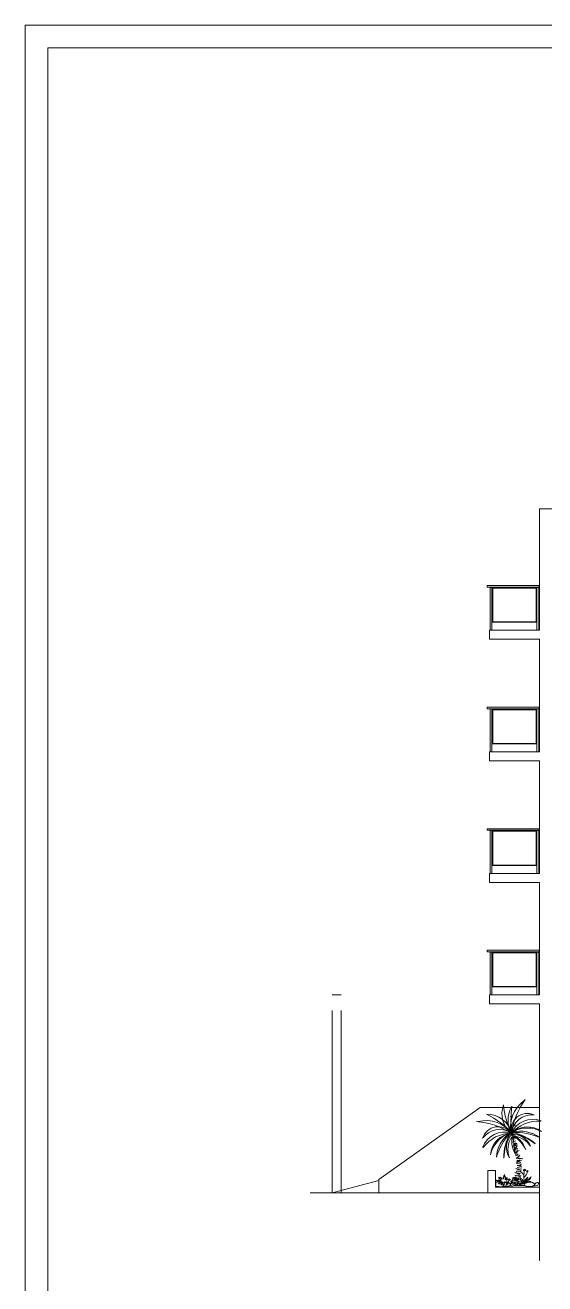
# Model space of a CAD drawing. Header units: metres. Extents: x -2 to 3328848, y -2 to 2725060.
# Drawn here: x 1663573.2 to 1663688.5, y 1363502.9 to 1363782.5 of the extents above; entities that cross this region are included whole.
import ezdxf
from ezdxf.enums import TextEntityAlignment as Align

# ---------------------------------------------------------------- set-up
doc = ezdxf.new("R2010")
doc.units = ezdxf.units.M
doc.linetypes.add('0', pattern=[0])
doc.layers.get('0').update_dxf_attribs({"color": 253, "lineweight": 0})
for name, color, linetype, lineweight in [('arbolesss', 253, 'Continuous', 0), ('CORTE123', 253, 'Continuous', 0), ('ventanas', 253, 'Continuous', 30)]:
    doc.layers.add(name, color=color, linetype=linetype, lineweight=lineweight)
doc.layers.add('CAJETIN', color=7, linetype='Continuous', lineweight=0, true_color=0x000000)
doc.styles.get("Standard").update_dxf_attribs({"font": 'arial.ttf'})

# ---------------------------------------------------------------- blocks, each defined once
blk = doc.blocks.new('*U96')
for points in [[(-594, 0), (0, 0), (0, 420), (-594, 420)], [(-589, 5), (-5, 5), (-5, 415), (-589, 415)]]:
    blk.add_lwpolyline(points, close=True)
at = {"lineweight": 30, "flags": 104}
blk.add_attdef('NOMBRE_PROYECTO', text='', height=5, dxfattribs=at).set_placement((-165, 63.27), align=Align.TOP_LEFT)
for tag, p in [('PROMOTOR', (-133.74, 41.5)), ('SITUACION', (-133.74, 34.5)), ('AUTOR', (-133.74, 27.5)), ('1/X', (-133.74, 20.5)), ('XX/XX/XXXX', (-80.02, 20.5)), ('V.X', (-25.12, 20.5)), ('NOMBRE_PLANO', (-133.74, 13.5)), ('X', (-25.12, 13.48))]:
    blk.add_attdef(tag, text='', height=3.5).set_placement(p, align=Align.MIDDLE_LEFT)

msp = doc.modelspace()

# ---------------------------------------------------------------- linework, layer by layer
for p, q in [((1663687.215, 1363657.617), (1663676.389, 1363657.617)), ((1663676.389, 1363648.098), (1663676.389, 1363657.617)), ((1663676.798, 1363648.098), (1663676.798, 1363657.617)), ((1663686.806, 1363648.098), (1663686.806, 1363657.617)), ((1663687.215, 1363648.098), (1663687.215, 1363657.617)), ((1663676.26, 1363646.098), (1663676.26, 1363648.098)), ((1663676.26, 1363648.098), (1663687.383, 1363648.098)), ((1663687.005, 1363648.098), (1663687.383, 1363648.098)), ((1663687.383, 1363646.098), (1663676.26, 1363646.098)), ((1663687.215, 1363630.617), (1663676.389, 1363630.617)), ((1663676.389, 1363621.098), (1663676.389, 1363630.617)), ((1663676.798, 1363621.098), (1663676.798, 1363630.617)), ((1663686.806, 1363621.098), (1663686.806, 1363630.617)), ((1663687.215, 1363621.098), (1663687.215, 1363630.617)), ((1663676.26, 1363619.098), (1663676.26, 1363621.098)), ((1663676.26, 1363621.098), (1663687.383, 1363621.098)), ((1663687.383, 1363619.098), (1663676.26, 1363619.098)), ((1663687.215, 1363603.617), (1663676.389, 1363603.617)), ((1663676.389, 1363594.098), (1663676.389, 1363603.617)), ((1663676.798, 1363594.098), (1663676.798, 1363603.617)), ((1663686.806, 1363594.098), (1663686.806, 1363603.617)), ((1663687.215, 1363594.098), (1663687.215, 1363603.617)), ((1663676.26, 1363592.098), (1663676.26, 1363594.098)), ((1663676.26, 1363594.098), (1663687.383, 1363594.098)), ((1663687.383, 1363592.098), (1663676.26, 1363592.098)), ((1663687.215, 1363576.617), (1663676.389, 1363576.617)), ((1663676.389, 1363567.098), (1663676.389, 1363576.617)), ((1663676.798, 1363567.098), (1663676.798, 1363576.617)), ((1663686.806, 1363567.098), (1663686.806, 1363576.617)), ((1663687.215, 1363567.098), (1663687.215, 1363576.617)), ((1663643.321, 1363567.098), (1663641.321, 1363567.098)), ((1663676.26, 1363565.098), (1663676.26, 1363567.098)), ((1663676.26, 1363567.098), (1663687.383, 1363567.098)), ((1663687.383, 1363565.098), (1663676.26, 1363565.098))]:
    msp.add_line(p, q)
at = {"linetype": 'Continuous'}
msp.add_line((1663651.731, 1363526.098), (1663651.731, 1363523.098), dxfattribs=at)
at = {"ltscale": 0.004}
msp.add_line((1663687.383, 1363524.362), (1663677.602, 1363524.362), dxfattribs=at)
for points in [[(1663687.302, 1363658.015), (1663675.754, 1363658.015), (1663675.754, 1363657.671), (1663687.302, 1363657.671)], [(1663687.302, 1363631.015), (1663675.754, 1363631.015), (1663675.754, 1363630.671), (1663687.302, 1363630.671)], [(1663687.302, 1363604.015), (1663675.754, 1363604.015), (1663675.754, 1363603.671), (1663687.302, 1363603.671)], [(1663687.302, 1363577.015), (1663675.754, 1363577.015), (1663675.754, 1363576.671), (1663687.302, 1363576.671)]]:
    msp.add_lwpolyline(points, close=True)
at = {"layer": 'arbolesss'}
for p, q in [((1663680.832, 1363540.028), (1663681.143, 1363540.124)), ((1663681.01, 1363540.073), (1663681.338, 1363540.174)), ((1663681.045, 1363540.034), (1663681.456, 1363540.137)), ((1663681.088, 1363540.032), (1663681.384, 1363540.024)), ((1663681.537, 1363538.058), (1663681.828, 1363538.033)), ((1663681.553, 1363538.006), (1663682.02, 1363538.149)), ((1663680.88, 1363536.373), (1663681.49, 1363536.787)), ((1663680.883, 1363535.806), (1663681.817, 1363536.092)), ((1663680.979, 1363536.121), (1663681.667, 1363536.412)), ((1663681.203, 1363536.245), (1663681.462, 1363536.324)), ((1663681.226, 1363536.508), (1663681.393, 1363536.495)), ((1663681.253, 1363536.314), (1663681.572, 1363536.472)), ((1663681.302, 1363535.426), (1663681.894, 1363535.681)), ((1663681.307, 1363534.343), (1663682.146, 1363534.69)), ((1663681.385, 1363535.279), (1663682.075, 1363535.434)), ((1663681.472, 1363534.972), (1663682.047, 1363535.231)), ((1663681.497, 1363535.654), (1663681.637, 1363535.754)), ((1663681.561, 1363535.447), (1663681.92, 1363535.386)), ((1663681.501, 1363533.748), (1663682.513, 1363533.783)), ((1663681.523, 1363533.49), (1663682.444, 1363533.532)), ((1663681.644, 1363534.099), (1663682.059, 1363534.227)), ((1663681.672, 1363533.215), (1663682.369, 1363533.3)), ((1663681.692, 1363533.944), (1663682.298, 1363534.186)), ((1663681.727, 1363533.718), (1663682.347, 1363534.149)), ((1663681.727, 1363533.718), (1663682.164, 1363533.713)), ((1663681.755, 1363532.58), (1663682.567, 1363532.688)), ((1663681.807, 1363533.752), (1663682.223, 1363533.879)), ((1663682.552, 1363532.432), (1663681.813, 1363531.963)), ((1663681.84, 1363533.71), (1663682.214, 1363533.836)), ((1663681.878, 1363532.855), (1663682.526, 1363532.939)), ((1663682.39, 1363533.53), (1663681.885, 1363532.692)), ((1663681.95, 1363531.746), (1663682.546, 1363531.685)), ((1663682.498, 1363532.228), (1663682.115, 1363531.961)), ((1663682.834, 1363532.539), (1663682.57, 1363532.364)), ((1663681.965, 1363531.356), (1663682.819, 1363531.573)), ((1663682.201, 1363529.696), (1663683.161, 1363529.511)), ((1663683.031, 1363531.408), (1663682.209, 1363530.767)), ((1663682.26, 1363530.126), (1663683.08, 1363530.124)), ((1663682.262, 1363530.947), (1663683.698, 1363530.642)), ((1663682.86, 1363530.083), (1663682.279, 1363529.833)), ((1663682.411, 1363529.229), (1663683.411, 1363528.929)), ((1663682.425, 1363530.408), (1663683.335, 1363530.307)), ((1663683.071, 1363530.454), (1663682.438, 1363529.828)), ((1663682.447, 1363529.286), (1663683.265, 1363529.2)), ((1663682.449, 1363530.751), (1663683.266, 1363530.69)), ((1663682.451, 1363529.974), (1663683.255, 1363529.865)), ((1663683.33, 1363529.542), (1663683.164, 1363529.127)), ((1663678.254, 1363526.588), (1663678.485, 1363526.473)), ((1663678.335, 1363526.364), (1663678.579, 1363526.198)), ((1663678.579, 1363526.198), (1663678.372, 1363526.21)), ((1663678.372, 1363526.21), (1663678.791, 1363526.062)), ((1663678.485, 1363526.473), (1663678.407, 1363526.625)), ((1663678.407, 1363526.625), (1663678.684, 1363526.419)), ((1663678.684, 1363526.419), (1663678.626, 1363526.572)), ((1663678.626, 1363526.572), (1663678.928, 1363526.243)), ((1663678.928, 1363526.243), (1663678.867, 1363526.478)), ((1663678.867, 1363526.478), (1663679.088, 1363526.126)), ((1663679.088, 1363526.126), (1663679.123, 1363526.292)), ((1663679.28, 1363526.227), (1663679.356, 1363526.137)), ((1663679.293, 1363526.413), (1663679.401, 1363526.304)), ((1663679.401, 1363526.304), (1663679.326, 1363526.631)), ((1663679.326, 1363526.631), (1663679.463, 1363526.544)), ((1663679.463, 1363526.544), (1663679.416, 1363526.955)), ((1663679.416, 1363526.955), (1663679.539, 1363526.712)), ((1663679.539, 1363526.712), (1663679.537, 1363527.022)), ((1663679.537, 1363527.022), (1663679.617, 1363526.819)), ((1663679.617, 1363526.819), (1663679.612, 1363527.201)), ((1663679.651, 1363527.006), (1663679.716, 1363526.678)), ((1663679.772, 1363526.825), (1663679.709, 1363526.347)), ((1663679.709, 1363526.347), (1663679.856, 1363526.529)), ((1663679.716, 1363526.678), (1663679.772, 1363526.825)), ((1663679.821, 1363526.225), (1663679.738, 1363525.991)), ((1663679.856, 1363526.529), (1663679.739, 1363526.121)), ((1663679.854, 1363526.085), (1663680.017, 1363526.381)), ((1663680.247, 1363526.307), (1663679.911, 1363525.942)), ((1663680.011, 1363526.277), (1663680.176, 1363526.532)), ((1663680.017, 1363526.381), (1663680.011, 1363526.277)), ((1663680.017, 1363526.143), (1663680.247, 1363526.307)), ((1663680.176, 1363526.532), (1663680.133, 1363526.334)), ((1663680.291, 1363525.999), (1663680.541, 1363526.195)), ((1663680.496, 1363526.038), (1663680.817, 1363526.258)), ((1663680.541, 1363526.195), (1663680.496, 1363526.038)), ((1663680.741, 1363526.09), (1663680.903, 1363526.179)), ((1663681.325, 1363526.246), (1663681.479, 1363526.096)), ((1663681.512, 1363526.209), (1663681.447, 1363526.534)), ((1663681.577, 1363526.228), (1663682.806, 1363526.006)), ((1663681.623, 1363526.236), (1663681.64, 1363526.534)), ((1663681.681, 1363526.597), (1663682.796, 1363526.336)), ((1663681.747, 1363526.1), (1663681.729, 1363526.359)), ((1663681.839, 1363526.552), (1663682.778, 1363526.375)), ((1663681.911, 1363527.053), (1663682.845, 1363526.801)), ((1663681.968, 1363525.96), (1663681.912, 1363526.255)), ((1663681.912, 1363526.255), (1663682.028, 1363526.133)), ((1663681.928, 1363527.604), (1663683.164, 1363527.436)), ((1663682.009, 1363526.99), (1663682.915, 1363526.813)), ((1663682.02, 1363527.576), (1663682.977, 1363527.306)), ((1663682.028, 1363526.133), (1663682.048, 1363526.566)), ((1663682.041, 1363526.007), (1663682.227, 1363526.179)), ((1663682.048, 1363526.566), (1663682.106, 1363526.784)), ((1663682.115, 1363526.318), (1663682.075, 1363526.178)), ((1663682.08, 1363528.525), (1663683.341, 1363528.135)), ((1663682.106, 1363526.784), (1663682.159, 1363526.57)), ((1663682.11, 1363526.315), (1663682.248, 1363526.574)), ((1663682.13, 1363526.197), (1663682.247, 1363526.418)), ((1663682.154, 1363527.858), (1663683.075, 1363527.788)), ((1663682.301, 1363526.003), (1663682.441, 1363526.217)), ((1663682.34, 1363528.157), (1663683.285, 1363528.203)), ((1663682.39, 1363527.377), (1663683.02, 1363527.181)), ((1663682.397, 1363528.767), (1663683.362, 1363528.604)), ((1663682.682, 1363526.153), (1663682.422, 1363525.956)), ((1663682.441, 1363526.217), (1663682.459, 1363526.143)), ((1663682.459, 1363526.143), (1663682.636, 1363526.374)), ((1663682.492, 1363526.063), (1663682.682, 1363526.153)), ((1663682.5, 1363528.67), (1663683.252, 1363528.567)), ((1663682.623, 1363526.247), (1663682.583, 1363526.107)), ((1663682.636, 1363526.374), (1663682.592, 1363526.164)), ((1663682.668, 1363527.01), (1663683.306, 1363526.869)), ((1663682.786, 1363526.666), (1663683.216, 1363526.607)), ((1663682.822, 1363526.935), (1663683.252, 1363526.876)), ((1663683.022, 1363526.342), (1663682.975, 1363526.455)), ((1663682.975, 1363526.455), (1663683.062, 1363526.416)), ((1663682.977, 1363527.796), (1663683.065, 1363527.805)), ((1663682.991, 1363527.89), (1663683.045, 1363527.874)), ((1663683.01, 1363527.754), (1663683.1, 1363527.815)), ((1663683.093, 1363526.188), (1663683.022, 1363526.342)), ((1663683.029, 1363527.94), (1663683.088, 1363527.889)), ((1663683.034, 1363526.31), (1663683.078, 1363526.357)), ((1663683.368, 1363525.711), (1663683.05, 1363526.192)), ((1663683.062, 1363526.416), (1663683.129, 1363526.361)), ((1663683.088, 1363527.889), (1663683.138, 1363527.98)), ((1663683.169, 1363526.062), (1663683.093, 1363526.188)), ((1663683.25, 1363527.825), (1663683.115, 1363527.789)), ((1663683.129, 1363526.361), (1663683.289, 1363526.282)), ((1663683.139, 1363527.83), (1663683.25, 1363527.825)), ((1663683.154, 1363527.91), (1663683.245, 1363527.949)), ((1663683.245, 1363527.949), (1663683.159, 1363527.884)), ((1663683.159, 1363527.884), (1663683.244, 1363527.856)), ((1663683.269, 1363527.77), (1663683.207, 1363527.798)), ((1663683.323, 1363527.735), (1663683.269, 1363527.77)), ((1663683.289, 1363526.282), (1663683.379, 1363526.185)), ((1663683.386, 1363527.691), (1663683.323, 1363527.735)), ((1663683.379, 1363526.185), (1663683.489, 1363526.125)), ((1663683.442, 1363527.618), (1663683.386, 1363527.691)), ((1663683.507, 1363527.529), (1663683.442, 1363527.618)), ((1663683.557, 1363527.409), (1663683.507, 1363527.529)), ((1663683.597, 1363527.365), (1663683.557, 1363527.409)), ((1663683.668, 1363527.314), (1663683.597, 1363527.365)), ((1663683.753, 1363527.28), (1663683.668, 1363527.314)), ((1663683.824, 1363527.222), (1663683.753, 1363527.28)), ((1663683.765, 1363528.103), (1663683.885, 1363528.086)), ((1663683.791, 1363528.228), (1663683.836, 1363528.185)), ((1663683.895, 1363527.149), (1663683.824, 1363527.222)), ((1663683.885, 1363528.086), (1663683.825, 1363528.136)), ((1663683.85, 1363528.292), (1663683.857, 1363528.23)), ((1663683.857, 1363528.23), (1663683.937, 1363528.331)), ((1663683.889, 1363526.758), (1663683.916, 1363527.219)), ((1663683.904, 1363526.391), (1663683.889, 1363526.758)), ((1663683.9, 1363526.483), (1663683.989, 1363526.578)), ((1663683.961, 1363526.117), (1663683.904, 1363526.391)), ((1663683.916, 1363527.219), (1663683.949, 1363527.542)), ((1663683.928, 1363528.109), (1663683.922, 1363528.038)), ((1663683.941, 1363528.234), (1663684.037, 1363528.353)), ((1663683.949, 1363527.542), (1663683.951, 1363527.638)), ((1663683.95, 1363527.852), (1663683.961, 1363527.959)), ((1663683.962, 1363527.745), (1663683.95, 1363527.852)), ((1663683.951, 1363527.638), (1663683.962, 1363527.745)), ((1663683.959, 1363528.097), (1663684.016, 1363528.016)), ((1663683.961, 1363527.959), (1663683.972, 1363528.066)), ((1663683.989, 1363526.578), (1663684.207, 1363526.863)), ((1663684.016, 1363528.016), (1663684.03, 1363528.091)), ((1663684.037, 1363528.353), (1663684.031, 1363528.29)), ((1663684.093, 1363528.289), (1663684.05, 1363528.371)), ((1663684.078, 1363528.102), (1663684.13, 1363528.025)), ((1663684.13, 1363528.135), (1663684.158, 1363528.11)), ((1663684.145, 1363528.308), (1663684.178, 1363528.372)), ((1663684.182, 1363528.274), (1663684.246, 1363528.33)), ((1663684.197, 1363528.12), (1663684.257, 1363528.061)), ((1663684.207, 1363526.863), (1663684.381, 1363527.1)), ((1663684.33, 1363528.21), (1663684.227, 1363528.139)), ((1663684.246, 1363528.33), (1663684.233, 1363528.21)), ((1663684.233, 1363528.21), (1663684.33, 1363528.21)), ((1663684.257, 1363528.061), (1663684.25, 1363528.127)), ((1663684.285, 1363526.05), (1663684.434, 1363526.271)), ((1663684.381, 1363527.1), (1663684.467, 1363527.242)), ((1663684.434, 1363526.271), (1663684.551, 1363526.369)), ((1663684.448, 1363527.217), (1663684.546, 1363527.426)), ((1663684.5, 1363527.836), (1663684.593, 1363527.849)), ((1663684.51, 1363527.934), (1663684.609, 1363527.889)), ((1663684.598, 1363526.263), (1663684.512, 1363526.11)), ((1663684.546, 1363527.426), (1663684.602, 1363527.551)), ((1663684.551, 1363526.369), (1663684.675, 1363526.496)), ((1663684.557, 1363527.967), (1663684.582, 1363527.902)), ((1663684.582, 1363527.902), (1663684.616, 1363528.022)), ((1663684.68, 1363526.374), (1663684.598, 1363526.263)), ((1663684.602, 1363527.551), (1663684.642, 1363527.697)), ((1663684.642, 1363527.697), (1663684.643, 1363527.857)), ((1663684.654, 1363527.852), (1663684.653, 1363527.776)), ((1663684.686, 1363528.061), (1663684.675, 1363527.985)), ((1663684.675, 1363526.496), (1663684.769, 1363526.628)), ((1663684.741, 1363526.448), (1663684.68, 1363526.374)), ((1663684.697, 1363527.88), (1663684.718, 1363527.81)), ((1663684.707, 1363527.977), (1663684.748, 1363528.054)), ((1663684.718, 1363527.81), (1663684.741, 1363527.89)), ((1663684.769, 1363526.628), (1663684.741, 1363526.448)), ((1663684.748, 1363528.054), (1663684.768, 1363527.998)), ((1663684.752, 1363527.944), (1663684.816, 1363527.889)), ((1663684.768, 1363527.998), (1663684.859, 1363528.037)), ((1663684.816, 1363527.889), (1663684.805, 1363527.959)), ((1663684.883, 1363526.125), (1663685.015, 1363526.216)), ((1663685.015, 1363526.216), (1663685.126, 1363526.299)), ((1663685.126, 1363526.299), (1663685.251, 1363526.39)), ((1663685.287, 1363526.213), (1663685.176, 1363526.122)), ((1663685.251, 1363526.39), (1663685.304, 1363526.493)), ((1663685.347, 1363526.315), (1663685.287, 1363526.213)), ((1663685.304, 1363526.493), (1663685.399, 1363526.611)), ((1663685.407, 1363526.411), (1663685.347, 1363526.315)), ((1663685.399, 1363526.611), (1663685.497, 1363526.679)), ((1663685.459, 1363526.549), (1663685.407, 1363526.411)), ((1663685.497, 1363526.679), (1663685.459, 1363526.549)), ((1663677.65, 1363525.354), (1663677.83, 1363525.454)), ((1663677.65, 1363525.354), (1663677.682, 1363524.574)), ((1663677.682, 1363524.574), (1663678.328, 1363524.508)), ((1663677.693, 1363525.904), (1663677.926, 1363525.758)), ((1663677.745, 1363525.906), (1663678.047, 1363525.835)), ((1663677.926, 1363525.758), (1663677.785, 1363525.68)), ((1663677.785, 1363525.68), (1663678.083, 1363525.713)), ((1663677.83, 1363525.454), (1663678.147, 1363525.559)), ((1663678.047, 1363525.835), (1663677.91, 1363525.912)), ((1663677.91, 1363525.912), (1663678.357, 1363525.827)), ((1663677.944, 1363525.573), (1663678.359, 1363525.786)), ((1663678.083, 1363525.713), (1663677.944, 1363525.573)), ((1663678.147, 1363525.559), (1663678.465, 1363525.663)), ((1663678.757, 1363525.637), (1663678.186, 1363525.211)), ((1663678.186, 1363525.211), (1663678.418, 1363525.334)), ((1663678.357, 1363525.827), (1663678.239, 1363525.947)), ((1663678.239, 1363525.947), (1663678.541, 1363525.876)), ((1663678.28, 1363525.68), (1663678.688, 1363525.81)), ((1663678.328, 1363524.508), (1663678.697, 1363524.477)), ((1663678.337, 1363525.052), (1663678.582, 1363525.382)), ((1663678.418, 1363525.334), (1663678.337, 1363525.052)), ((1663678.339, 1363525.496), (1663678.757, 1363525.637)), ((1663678.465, 1363525.663), (1663678.738, 1363525.721)), ((1663678.541, 1363525.876), (1663678.569, 1363525.939)), ((1663678.569, 1363525.939), (1663678.788, 1363525.886)), ((1663678.791, 1363526.062), (1663678.671, 1363525.974)), ((1663678.671, 1363525.974), (1663678.94, 1363525.965)), ((1663678.691, 1363525.242), (1663679.037, 1363525.607)), ((1663678.754, 1363525.461), (1663678.691, 1363525.242)), ((1663678.697, 1363524.477), (1663679.154, 1363524.542)), ((1663678.972, 1363525.181), (1663678.749, 1363524.821)), ((1663678.749, 1363524.821), (1663678.987, 1363525.058)), ((1663679.218, 1363525.47), (1663678.79, 1363525.091)), ((1663678.79, 1363525.091), (1663678.972, 1363525.181)), ((1663678.923, 1363525.365), (1663679.218, 1363525.47)), ((1663679.037, 1363525.607), (1663678.941, 1363525.438)), ((1663679.112, 1363525.021), (1663679.312, 1363525.432)), ((1663679.114, 1363525.238), (1663679.112, 1363525.021)), ((1663679.154, 1363524.542), (1663679.334, 1363524.641)), ((1663679.154, 1363524.542), (1663679.286, 1363524.521)), ((1663679.244, 1363524.591), (1663679.29, 1363524.593)), ((1663679.312, 1363525.432), (1663679.263, 1363525.131)), ((1663679.27, 1363524.966), (1663679.377, 1363525.125)), ((1663679.286, 1363524.521), (1663679.386, 1363524.535)), ((1663679.377, 1363525.125), (1663679.328, 1363524.803)), ((1663679.328, 1363524.803), (1663679.466, 1363524.715)), ((1663679.334, 1363524.641), (1663679.376, 1363524.735)), ((1663679.386, 1363524.535), (1663679.537, 1363524.511)), ((1663679.444, 1363524.994), (1663679.524, 1363524.801)), ((1663679.519, 1363525.172), (1663679.6, 1363524.969)), ((1663679.537, 1363524.511), (1663679.666, 1363524.547)), ((1663679.6, 1363524.969), (1663679.546, 1363525.535)), ((1663679.546, 1363525.535), (1663679.635, 1363525.363)), ((1663679.635, 1363525.363), (1663679.664, 1363525.664)), ((1663679.666, 1363524.547), (1663679.857, 1363524.534)), ((1663679.773, 1363525.534), (1663679.83, 1363525.392)), ((1663679.857, 1363524.534), (1663680.006, 1363524.55)), ((1663679.889, 1363525.466), (1663680.037, 1363525.131)), ((1663679.928, 1363524.711), (1663679.965, 1363524.943)), ((1663680.209, 1363524.585), (1663679.928, 1363524.711)), ((1663679.965, 1363524.943), (1663680.028, 1363524.992)), ((1663679.987, 1363525.605), (1663680.202, 1363525.396)), ((1663680.006, 1363524.55), (1663680.177, 1363524.547)), ((1663680.028, 1363524.992), (1663680.097, 1363525.025)), ((1663680.036, 1363525.927), (1663680.266, 1363526.101)), ((1663680.037, 1363525.131), (1663680.073, 1363525.267)), ((1663680.073, 1363525.267), (1663680.229, 1363524.974)), ((1663680.097, 1363525.025), (1663680.136, 1363525.047)), ((1663680.177, 1363524.547), (1663680.276, 1363524.571)), ((1663680.202, 1363525.396), (1663680.255, 1363525.332)), ((1663680.71, 1363524.697), (1663680.209, 1363524.585)), ((1663680.237, 1363525.553), (1663680.346, 1363525.402)), ((1663680.255, 1363525.332), (1663680.329, 1363525.235)), ((1663680.276, 1363524.571), (1663680.435, 1363524.608)), ((1663680.278, 1363525.003), (1663680.295, 1363525.083)), ((1663680.295, 1363525.083), (1663680.375, 1363525.097)), ((1663680.346, 1363524.615), (1663680.622, 1363524.602)), ((1663680.361, 1363525.537), (1663680.591, 1363525.474)), ((1663680.375, 1363525.097), (1663680.37, 1363525.197)), ((1663680.516, 1363525.313), (1663680.376, 1363525.297)), ((1663680.385, 1363525.703), (1663680.562, 1363525.669)), ((1663680.481, 1363525.803), (1663680.727, 1363525.898)), ((1663680.636, 1363525.318), (1663680.516, 1363525.313)), ((1663680.622, 1363524.602), (1663680.987, 1363524.663)), ((1663680.79, 1363525.234), (1663680.636, 1363525.318)), ((1663680.727, 1363525.898), (1663680.642, 1363525.779)), ((1663680.652, 1363526.004), (1663680.905, 1363526.117)), ((1663680.837, 1363524.978), (1663680.71, 1363524.697)), ((1663680.833, 1363525.155), (1663680.79, 1363525.234)), ((1663680.837, 1363525.055), (1663680.833, 1363525.155)), ((1663680.837, 1363524.978), (1663680.837, 1363525.055)), ((1663680.892, 1363524.751), (1663680.863, 1363524.655)), ((1663680.892, 1363524.751), (1663680.972, 1363525.03)), ((1663681.253, 1363525.439), (1663680.927, 1363525.233)), ((1663680.927, 1363525.233), (1663681.074, 1363525.283)), ((1663680.958, 1363525.747), (1663681.108, 1363525.716)), ((1663680.972, 1363525.03), (1663681.284, 1363525.272)), ((1663680.987, 1363524.663), (1663681.064, 1363524.654)), ((1663681.007, 1363525.831), (1663681.166, 1363525.748)), ((1663681.025, 1363525.378), (1663681.253, 1363525.439)), ((1663681.039, 1363525.602), (1663681.097, 1363525.634)), ((1663681.064, 1363524.654), (1663681.134, 1363524.646)), ((1663681.096, 1363525.277), (1663681.287, 1363525.351)), ((1663681.123, 1363525.546), (1663681.381, 1363525.586)), ((1663681.381, 1363525.586), (1663681.134, 1363525.457)), ((1663681.134, 1363524.646), (1663681.225, 1363524.64)), ((1663681.166, 1363525.748), (1663681.293, 1363525.754)), ((1663681.508, 1363525.42), (1663681.191, 1363525.315)), ((1663681.225, 1363524.64), (1663681.305, 1363524.643)), ((1663681.265, 1363524.628), (1663681.72, 1363524.738)), ((1663681.284, 1363525.272), (1663681.508, 1363525.42)), ((1663681.293, 1363525.754), (1663681.389, 1363525.772)), ((1663681.308, 1363525.06), (1663682.606, 1363524.938)), ((1663681.34, 1363526.046), (1663681.545, 1363525.95)), ((1663681.411, 1363525.812), (1663682.823, 1363525.73)), ((1663681.444, 1363525.879), (1663681.611, 1363525.789)), ((1663681.505, 1363525.285), (1663681.577, 1363525.373)), ((1663681.521, 1363525.414), (1663682.911, 1363525.171)), ((1663681.577, 1363525.373), (1663681.581, 1363525.184)), ((1663681.581, 1363525.184), (1663681.709, 1363525.338)), ((1663681.72, 1363524.738), (1663681.995, 1363524.75)), ((1663681.839, 1363525.493), (1663681.777, 1363525.364)), ((1663681.803, 1363526.075), (1663681.904, 1363525.85)), ((1663681.846, 1363525.121), (1663681.907, 1363525.28)), ((1663681.867, 1363525.345), (1663681.928, 1363525.489)), ((1663681.884, 1363525.205), (1663681.921, 1363525.436)), ((1663681.959, 1363525.267), (1663681.997, 1363525.083)), ((1663682.015, 1363525.394), (1663681.98, 1363525.117)), ((1663681.995, 1363524.75), (1663682.408, 1363524.766)), ((1663682.016, 1363525.887), (1663682.131, 1363525.981)), ((1663682.02, 1363525.419), (1663682.048, 1363525.293)), ((1663682.048, 1363525.293), (1663682.037, 1363525.196)), ((1663682.056, 1363525.442), (1663682.104, 1363525.37)), ((1663682.131, 1363525.981), (1663682.125, 1363525.773)), ((1663682.171, 1363525.379), (1663682.216, 1363525.268)), ((1663682.233, 1363526.037), (1663682.216, 1363525.91)), ((1663682.567, 1363525.053), (1663682.23, 1363524.99)), ((1663682.293, 1363525.832), (1663682.542, 1363525.946)), ((1663682.3, 1363525.311), (1663682.42, 1363525.092)), ((1663682.347, 1363525.603), (1663682.514, 1363525.535)), ((1663682.408, 1363524.766), (1663683.281, 1363524.756)), ((1663682.411, 1363525.494), (1663682.61, 1363525.368)), ((1663682.542, 1363525.946), (1663682.413, 1363525.829)), ((1663682.453, 1363525.205), (1663682.516, 1363525.119)), ((1663682.685, 1363525.178), (1663682.498, 1363525.2)), ((1663682.523, 1363525.323), (1663682.622, 1363525.143)), ((1663682.589, 1363525.215), (1663683.18, 1363525.134)), ((1663682.609, 1363525.464), (1663682.883, 1363525.522)), ((1663682.662, 1363525.752), (1663683.177, 1363525.518)), ((1663682.713, 1363526.128), (1663683.143, 1363526.07)), ((1663682.782, 1363524.816), (1663682.756, 1363524.788)), ((1663682.756, 1363524.788), (1663682.85, 1363524.814)), ((1663682.826, 1363524.854), (1663682.782, 1363524.816)), ((1663682.856, 1363524.896), (1663682.826, 1363524.854)), ((1663682.85, 1363524.814), (1663682.912, 1363524.848)), ((1663682.916, 1363524.957), (1663682.856, 1363524.896)), ((1663682.883, 1363525.522), (1663683.204, 1363525.535)), ((1663682.889, 1363525.009), (1663683.603, 1363525.022)), ((1663682.912, 1363524.848), (1663682.982, 1363524.887)), ((1663682.964, 1363524.999), (1663682.916, 1363524.957)), ((1663682.982, 1363524.887), (1663682.943, 1363525.002)), ((1663683.03, 1363525.052), (1663682.964, 1363524.999)), ((1663682.982, 1363524.887), (1663683.048, 1363524.931)), ((1663683.104, 1363525.118), (1663683.03, 1363525.052)), ((1663683.048, 1363524.931), (1663683.136, 1363524.979)), ((1663683.16, 1363525.165), (1663683.104, 1363525.118)), ((1663683.136, 1363524.979), (1663683.211, 1363525.018)), ((1663683.235, 1363525.204), (1663683.16, 1363525.165)), ((1663683.23, 1363525.971), (1663683.169, 1363526.062)), ((1663683.204, 1363525.535), (1663683.435, 1363525.498)), ((1663683.211, 1363525.018), (1663683.286, 1363525.062)), ((1663683.298, 1363525.896), (1663683.23, 1363525.971)), ((1663683.283, 1363525.242), (1663683.235, 1363525.204)), ((1663683.281, 1363524.756), (1663683.513, 1363524.719)), ((1663683.409, 1363525.266), (1663683.283, 1363525.242)), ((1663683.286, 1363525.062), (1663683.374, 1363525.106)), ((1663683.388, 1363525.778), (1663683.298, 1363525.896)), ((1663683.374, 1363525.106), (1663683.437, 1363525.131)), ((1663683.45, 1363525.666), (1663683.388, 1363525.778)), ((1663683.516, 1363525.292), (1663683.409, 1363525.266)), ((1663683.435, 1363525.498), (1663683.668, 1363525.416)), ((1663683.437, 1363525.131), (1663683.508, 1363525.152)), ((1663683.518, 1363525.59), (1663683.45, 1363525.666)), ((1663683.489, 1363526.125), (1663683.563, 1363526.042)), ((1663683.508, 1363525.152), (1663683.62, 1363525.175)), ((1663683.513, 1363524.719), (1663683.88, 1363524.734)), ((1663683.619, 1363525.306), (1663683.516, 1363525.292)), ((1663683.568, 1363525.577), (1663683.518, 1363525.59)), ((1663683.563, 1363526.042), (1663683.638, 1363525.959)), ((1663683.643, 1363525.494), (1663683.568, 1363525.577)), ((1663683.686, 1363525.322), (1663683.619, 1363525.306)), ((1663683.62, 1363525.175), (1663683.691, 1363525.196)), ((1663683.627, 1363525.95), (1663683.702, 1363525.88)), ((1663683.666, 1363525.445), (1663683.643, 1363525.494)), ((1663683.659, 1363525.416), (1663683.701, 1363525.399)), ((1663683.739, 1363525.413), (1663683.666, 1363525.445)), ((1663683.762, 1363525.33), (1663683.686, 1363525.322)), ((1663683.691, 1363525.196), (1663683.776, 1363525.213)), ((1663683.701, 1363525.399), (1663683.728, 1363525.387)), ((1663683.702, 1363525.88), (1663683.747, 1363525.798)), ((1663683.728, 1363525.387), (1663683.765, 1363525.361)), ((1663683.784, 1363525.364), (1663683.739, 1363525.413)), ((1663683.747, 1363525.798), (1663683.817, 1363525.71)), ((1663683.866, 1363525.329), (1663683.762, 1363525.33)), ((1663683.765, 1363525.361), (1663683.802, 1363525.336)), ((1663683.776, 1363525.213), (1663683.861, 1363525.234)), ((1663683.857, 1363525.331), (1663683.784, 1363525.364)), ((1663683.817, 1363525.71), (1663683.869, 1363525.634)), ((1663683.893, 1363524.78), (1663683.854, 1363524.729)), ((1663683.909, 1363525.276), (1663683.857, 1363525.331)), ((1663683.861, 1363525.234), (1663683.954, 1363525.256)), ((1663683.869, 1363525.634), (1663683.927, 1363525.54)), ((1663683.88, 1363524.734), (1663684.111, 1363524.698)), ((1663683.926, 1363524.836), (1663683.893, 1363524.78)), ((1663683.901, 1363525.227), (1663683.92, 1363525.205)), ((1663683.975, 1363525.25), (1663683.909, 1363525.276)), ((1663683.92, 1363525.205), (1663683.94, 1363525.161)), ((1663683.961, 1363524.878), (1663683.926, 1363524.836)), ((1663683.927, 1363525.54), (1663683.984, 1363525.476)), ((1663683.94, 1363525.161), (1663683.952, 1363525.103)), ((1663683.952, 1363525.103), (1663683.962, 1363525.058)), ((1663683.974, 1363525.796), (1663683.961, 1363526.117)), ((1663683.972, 1363524.932), (1663683.961, 1363524.878)), ((1663683.962, 1363525.058), (1663683.978, 1363525)), ((1663683.967, 1363525.801), (1663683.991, 1363525.731)), ((1663683.978, 1363525), (1663683.972, 1363524.932)), ((1663683.984, 1363525.476), (1663684.016, 1363525.435)), ((1663683.991, 1363525.731), (1663684.001, 1363525.645)), ((1663683.995, 1363525.249), (1663684.042, 1363525.219)), ((1663684.001, 1363525.645), (1663684.019, 1363525.56)), ((1663684.06, 1363524.834), (1663684.001, 1363525.153)), ((1663684.004, 1363525.145), (1663684.042, 1363525.197)), ((1663684.016, 1363525.435), (1663684.047, 1363525.4)), ((1663684.019, 1363525.56), (1663684.028, 1363525.51)), ((1663684.024, 1363525.513), (1663684.02, 1363525.477)), ((1663684.02, 1363525.477), (1663684.021, 1363525.447)), ((1663684.042, 1363525.532), (1663684.1, 1363525.685)), ((1663684.042, 1363525.197), (1663684.085, 1363525.253)), ((1663684.047, 1363525.4), (1663684.085, 1363525.353)), ((1663684.059, 1363525.394), (1663684.1, 1363525.438)), ((1663684.205, 1363524.656), (1663684.06, 1363524.834)), ((1663684.085, 1363525.353), (1663684.155, 1363525.277)), ((1663684.085, 1363525.253), (1663684.143, 1363525.273)), ((1663684.091, 1363525.359), (1663684.144, 1363525.392)), ((1663684.1, 1363525.685), (1663684.16, 1363525.802)), ((1663684.1, 1363525.438), (1663684.141, 1363525.458)), ((1663684.111, 1363524.698), (1663684.172, 1363524.696)), ((1663684.129, 1363525.312), (1663684.201, 1363525.333)), ((1663684.239, 1363525.605), (1663684.138, 1363525.465)), ((1663684.143, 1363525.273), (1663684.201, 1363525.293)), ((1663684.144, 1363525.392), (1663684.185, 1363525.417)), ((1663684.16, 1363525.802), (1663684.227, 1363525.905)), ((1663684.173, 1363525.414), (1663684.226, 1363525.443)), ((1663684.201, 1363525.333), (1663684.272, 1363525.367)), ((1663684.201, 1363525.293), (1663684.286, 1363525.306)), ((1663684.392, 1363524.571), (1663684.205, 1363524.656)), ((1663684.226, 1363525.443), (1663684.27, 1363525.481)), ((1663684.227, 1363525.905), (1663684.285, 1363526.05)), ((1663684.292, 1363525.714), (1663684.239, 1363525.605)), ((1663684.27, 1363525.481), (1663684.29, 1363525.527)), ((1663684.361, 1363525.416), (1663684.27, 1363525.37)), ((1663684.286, 1363525.513), (1663684.388, 1363525.632)), ((1663684.286, 1363525.306), (1663684.358, 1363525.313)), ((1663684.366, 1363525.817), (1663684.292, 1363525.714)), ((1663684.358, 1363525.313), (1663684.421, 1363525.302)), ((1663684.458, 1363525.499), (1663684.361, 1363525.416)), ((1663684.446, 1363525.957), (1663684.366, 1363525.817)), ((1663684.388, 1363525.632), (1663684.503, 1363525.787)), ((1663685.22, 1363524.559), (1663684.392, 1363524.571)), ((1663684.402, 1363525.445), (1663684.628, 1363525.547)), ((1663684.421, 1363525.302), (1663684.47, 1363525.313)), ((1663684.512, 1363526.11), (1663684.446, 1363525.957)), ((1663684.454, 1363525.31), (1663684.863, 1363525.418)), ((1663684.548, 1363525.56), (1663684.458, 1363525.499)), ((1663684.504, 1363525.78), (1663684.551, 1363525.839)), ((1663684.659, 1363525.65), (1663684.548, 1363525.56)), ((1663684.551, 1363525.839), (1663684.62, 1363525.899)), ((1663684.62, 1363525.899), (1663684.647, 1363525.943)), ((1663684.628, 1363525.547), (1663685.083, 1363525.657)), ((1663684.641, 1363525.929), (1663684.786, 1363526.042)), ((1663684.769, 1363525.748), (1663684.659, 1363525.65)), ((1663684.873, 1363525.845), (1663684.769, 1363525.748)), ((1663684.786, 1363526.042), (1663684.883, 1363526.125)), ((1663684.863, 1363525.418), (1663685.412, 1363525.487)), ((1663684.969, 1363525.928), (1663684.873, 1363525.845)), ((1663685.101, 1363526.026), (1663684.969, 1363525.928)), ((1663685.083, 1363525.657), (1663685.496, 1363525.674)), ((1663685.176, 1363526.122), (1663685.101, 1363526.026)), ((1663685.816, 1363524.583), (1663685.22, 1363524.559)), ((1663685.412, 1363525.487), (1663685.828, 1363525.412)), ((1663686.262, 1363524.923), (1663685.816, 1363524.583)), ((1663685.828, 1363525.412), (1663686.159, 1363525.195)), ((1663685.904, 1363524.679), (1663686.181, 1363524.644)), ((1663686.159, 1363525.195), (1663686.262, 1363524.923)), ((1663686.181, 1363524.644), (1663686.289, 1363524.662)), ((1663686.262, 1363524.923), (1663686.39, 1363525.159)), ((1663686.289, 1363524.662), (1663686.349, 1363524.673)), ((1663686.349, 1363524.673), (1663686.383, 1363524.7)), ((1663686.363, 1363524.698), (1663687.005, 1363524.724)), ((1663686.39, 1363525.159), (1663686.658, 1363525.353)), ((1663686.658, 1363525.353), (1663686.814, 1363525.423)), ((1663686.814, 1363525.423), (1663686.884, 1363525.426)), ((1663686.884, 1363525.426), (1663686.954, 1363525.411)), ((1663686.954, 1363525.411), (1663687.033, 1363525.388)), ((1663687.126, 1363525.143), (1663687, 1363524.861)), ((1663687, 1363524.861), (1663687.005, 1363524.724)), ((1663687.033, 1363525.388), (1663687.096, 1363525.339)), ((1663687.096, 1363525.339), (1663687.133, 1363525.279)), ((1663687.136, 1363525.21), (1663687.131, 1363525.131)), ((1663687.133, 1363525.279), (1663687.136, 1363525.21))]:
    msp.add_line(p, q, dxfattribs=at)
for centre, radius, start, end in [((1663688.657, 1363537.42), 7.773, 127.25585, 190.93346), ((1663698.141, 1363533.77), 17.203, 144.2279, 171.69855), ((1663675.613, 1363534.659), 5.921, 15.71498, 90.33336), ((1663667.545, 1363523.613), 18.773, 42.24868, 64.66449), ((1663684.875, 1363540.722), 5.855, 160.63222, 229.93313), ((1663699.264, 1363544.948), 20.044, 186.54509, 205.2111), ((1663687.044, 1363539.154), 6.664, 150.86698, 206.56468), ((1663724.417, 1363537.942), 43.423, 174.11024, 182.45676), ((1663684.708, 1363537.111), 3.645, 66.72684, 193.03692), ((1663685.756, 1363535.766), 4.71, 85.22033, 172.15684), ((1663671.987, 1363521.815), 17.203, 57.84906, 85.31971), ((1663675.364, 1363531.401), 7.773, 38.61415, 102.29175), ((1663678.222, 1363534.167), 3.645, 36.51069, 162.82076), ((1663685.888, 1363534.184), 5.27, 69.47795, 155.59621), ((1663684.755, 1363532.643), 5.124, 53.06408, 135.36278), ((1663687.093, 1363531.342), 7.73, 85.76506, 140.43266), ((1663684.656, 1363530.716), 6.81, 62.18088, 117.60704), ((1663679.684, 1363531.369), 5.27, 73.9514, 160.06966), ((1663678.566, 1363532.496), 4.71, 57.39077, 144.32728), ((1663681.065, 1363528.609), 7.73, 89.11495, 143.78255), ((1663683.123, 1363530.057), 6.81, 111.94057, 167.36673), ((1663681.592, 1363531.232), 5.124, 94.18483, 176.48353), ((1663684.914, 1363530.622), 7.119, 125.86087, 176.80094), ((1663689.807, 1363527.729), 12.444, 136.25736, 164.66537), ((1663690.328, 1363530.943), 10.898, 150.11368, 180.43618), ((1663700.843, 1363528.828), 21.508, 160.60806, 174.58004), ((1663684.333, 1363533.197), 4.287, 134.51552, 211.94378), ((1663685.273, 1363532.752), 4.927, 145.06841, 201.72009), ((1663681.536, 1363532.047), 4.078, 21.05574, 96.06371), ((1663687.55, 1363534.799), 6.364, 173.01003, 209.75347), ((1663679.307, 1363525.808), 10.898, 49.11142, 79.43393), ((1663682.091, 1363524.119), 12.444, 64.88224, 93.29025), ((1663683.064, 1363529.72), 7.119, 52.74667, 103.68674), ((1663752.122, 1363543.639), 71.112, 185.9022, 189.6595), ((1663681.21, 1363530.828), 4.928, 32.99967, 84.47831), ((1663676.794, 1363528.794), 8.488, 27.42608, 54.82675), ((1663674.094, 1363516.434), 21.508, 54.96757, 68.93955), ((1663678.341, 1363530.549), 6.364, 19.79414, 56.53758)]:
    msp.add_arc(centre, radius, start, end, dxfattribs=at)
at = {"layer": 'CAJETIN', "linetype": 'Continuous'}
for points in [[(1664167.183, 1363782.529), (1663573.183, 1363782.529), (1663573.183, 1363362.529), (1664167.183, 1363362.529)], [(1664162.183, 1363777.529), (1663578.183, 1363777.529), (1663578.183, 1363367.529), (1664162.183, 1363367.529)]]:
    msp.add_lwpolyline(points, close=True, dxfattribs=at)
at = {"layer": 'CORTE123', "ltscale": 0.004}
for p, q in [((1663687.383, 1363675.098), (1663687.383, 1363648.098)), ((1663687.383, 1363646.098), (1663687.383, 1363621.098)), ((1663687.383, 1363619.098), (1663687.383, 1363594.098)), ((1663687.383, 1363592.098), (1663687.383, 1363567.098)), ((1663687.383, 1363565.098), (1663687.383, 1363508.098)), ((1663674.231, 1363542.098), (1663651.731, 1363526.098)), ((1663674.231, 1363542.098), (1663687.383, 1363542.098)), ((1663675.883, 1363523.098), (1663675.883, 1363528.098)), ((1663675.883, 1363528.098), (1663677.602, 1363528.098)), ((1663677.602, 1363528.098), (1663677.602, 1363524.362)), ((1663641.321, 1363523.098), (1663651.731, 1363525.85)), ((1663687.383, 1363523.098), (1663675.883, 1363523.098))]:
    msp.add_line(p, q, dxfattribs=at)
at = {"layer": 'CORTE123', "linetype": '0', "ltscale": 0.004}
for p, q in [((1664011.319, 1363675.098), (1663687.383, 1363675.098)), ((1663641.321, 1363523.098), (1663641.321, 1363563.598)), ((1663643.321, 1363523.098), (1663643.321, 1363563.598)), ((1663687.383, 1363523.098), (1663636.469, 1363523.098))]:
    msp.add_line(p, q, dxfattribs=at)
at = {"layer": 'ventanas'}
for points in [[(1663686.669, 1363657.438), (1663676.952, 1363657.438), (1663676.952, 1363649.946), (1663686.669, 1363649.946)], [(1663686.669, 1363630.438), (1663676.952, 1363630.438), (1663676.952, 1363622.946), (1663686.669, 1363622.946)], [(1663686.669, 1363603.438), (1663676.952, 1363603.438), (1663676.952, 1363595.946), (1663686.669, 1363595.946)], [(1663686.669, 1363576.438), (1663676.952, 1363576.438), (1663676.952, 1363568.946), (1663686.669, 1363568.946)]]:
    msp.add_lwpolyline(points, close=True, dxfattribs=at)

# ---------------------------------------------------------------- block references
at = {"layer": 'CAJETIN'}
msp.add_blockref('*U96', (1664167.183, 1363362.529), dxfattribs=at)

doc.saveas('drawing.dxf')
